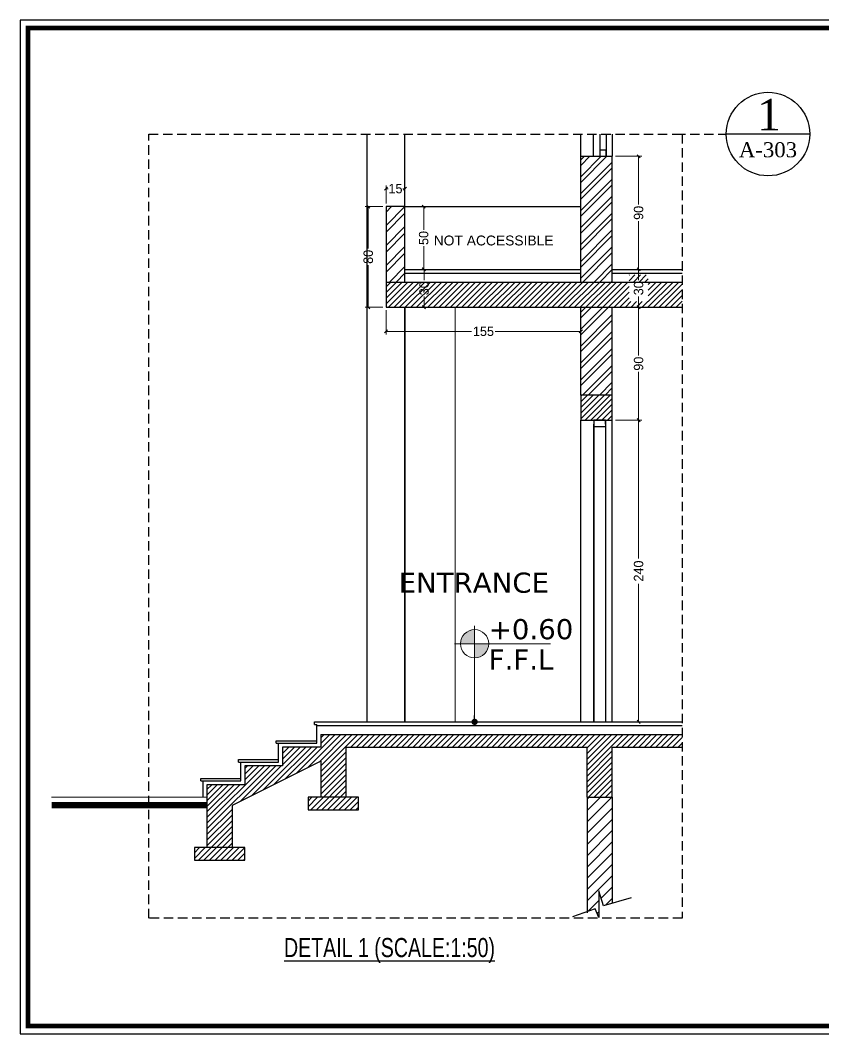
# Model space of a CAD drawing. Header units: centimetres. Extents: x 7997 to 116674, y 1017 to 13844.
# Drawn here: x 80337 to 81616, y 9159 to 10772 of the extents above; entities that cross this region are included whole.
import ezdxf
from ezdxf.enums import TextEntityAlignment as Align

# ---------------------------------------------------------------- set-up
doc = ezdxf.new("R2010")
doc.units = ezdxf.units.CM
doc.header["$LTSCALE"] = 200
doc.header["$PDMODE"] = 2
doc.linetypes.add('A-106-Typical Floor Plan$0$HIDDEN', pattern=[0.375, 0.25, -0.125])
doc.linetypes.add('DASHED2', pattern=[0.375, 0.25, -0.125])
for name, color, linetype in [('COL', 1, 'Continuous'), ('DIM', 11, 'Continuous'), ('GRID', 9, 'DASHED2'), ('STEP', 7, 'Continuous'), ('TXT', 6, 'Continuous'), ('WIN', 6, 'Continuous'), ('ZZ', 240, 'Continuous')]:
    doc.layers.add(name, color=color, linetype=linetype)
for name, color, linetype, lineweight in [('HA', 251, 'Continuous', 0), ('HATCH', 8, 'Continuous', 5), ('Level 10', 7, 'Continuous', 0), ('TEXT', 6, 'Continuous', 18), ('WALL', 3, 'Continuous', 25)]:
    doc.layers.add(name, color=color, linetype=linetype, lineweight=lineweight)
doc.styles.add('sheet notes', font='verdana.ttf')
doc.styles.add('STYLE1', font='times.ttf')
doc.styles.add('style8', font='swisscl.ttf', dxfattribs={"width": 0.8})
doc.styles.add('T2', font='')
doc.styles.add('XX-Y7-301$0$ARIAL-', font='arial.ttf')
doc.styles.get('T2').set_extended_font_data('Elisia')
doc.dimstyles.new('2ND', dxfattribs={"dimtxt": 15, "dimasz": 5, "dimexe": 5, "dimexo": 5, "dimgap": 1, "dimtad": 0, "dimdec": 0, "dimlfac": 0.5, "dimdsep": 46, "dimtxsty": 'T2', "dimblk1": 'OBLIQUE', "dimblk2": 'OBLIQUE', "dimsah": 1, "dimcen": 0.09, "dimclrd": 4, "dimclre": 4, "dimclrt": 6, "dimadec": 0, "dimazin": 0, "dimtfac": 1, "dimtdec": 0, "dimtofl": 0, "dimtmove": 1, "dimatfit": 2, "dimldrblk": 'OPEN30', "dimfxl": 0, "dimtolj": 1, "dimtzin": 0, "dimlwd": 5, "dimlwe": 5, "dimarcsym": 0})
doc.dimstyles.new('NORMAL', dxfattribs={"dimtxt": 18, "dimasz": 5, "dimexe": 5, "dimexo": 5, "dimgap": 1, "dimtad": 0, "dimdec": 0, "dimdsep": 46, "dimtxsty": 'T2', "dimblk1": 'OBLIQUE', "dimblk2": 'OBLIQUE', "dimsah": 1, "dimcen": 0.09, "dimclrd": 4, "dimclre": 4, "dimclrt": 6, "dimadec": 0, "dimazin": 0, "dimtfac": 1, "dimtdec": 0, "dimtofl": 0, "dimtmove": 1, "dimatfit": 2, "dimldrblk": 'OPEN30', "dimfxl": 0, "dimtolj": 1, "dimtzin": 0, "dimlwd": 5, "dimlwe": 5, "dimarcsym": 0})

# ---------------------------------------------------------------- blocks, each defined once
blk = doc.blocks.new('_OBLIQUE')
at = {"color": 0, "linetype": 'ByBlock'}
blk.add_line((-0.5, -0.5), (0.5, 0.5), dxfattribs=at)
blk = doc.blocks.new('*D721')
at = {"layer": 'Defpoints', "color": 0, "transparency": 16777216}
for p in [(81279, 10135.6), (81320.9, 10135.6), (81279, 9655.6)]:
    blk.add_point(p, dxfattribs=at)
at = {"layer": 'DIM', "color": 4, "lineweight": 5, "transparency": 16777216}
for p, q in [((81284, 10135.6), (81325.9, 10135.6)), ((81320.9, 10135.6), (81320.9, 9915.8)), ((81320.9, 9655.6), (81320.9, 9875.3)), ((81284, 9655.6), (81325.9, 9655.6))]:
    blk.add_line(p, q, dxfattribs=at)
at = {"layer": 'DIM', "color": 4, "lineweight": 5, "transparency": 16777216, "xscale": 5, "yscale": 5, "zscale": 5}
for p, rotation in [((81320.9, 10135.6), 90), ((81320.9, 9655.6), 270)]:
    blk.add_blockref('_OBLIQUE', p, dxfattribs=dict(at, rotation=rotation))
at = {"layer": 'DIM', "color": 6, "transparency": 16777216, "insert": (81320.9, 9895.6), "char_height": 15, "attachment_point": 5, "rotation": 90, "style": 'T2'}
blk.add_mtext('\\A1;240', dxfattribs=at)
blk = doc.blocks.new('_Open30')
at = {"color": 0, "linetype": 'ByBlock', "lineweight": -2}
for p, q in [((-1, 0.27), (0, 0)), ((0, 0), (-1, -0.27)), ((0, 0), (-1, 0))]:
    blk.add_line(p, q, dxfattribs=at)
blk = doc.blocks.new('*D722')
at = {"layer": 'Defpoints', "color": 0, "transparency": 16777216}
for p in [(81279, 10315.6), (81320.9, 10315.6), (81279, 10135.6)]:
    blk.add_point(p, dxfattribs=at)
at = {"layer": 'DIM', "color": 4, "lineweight": 5, "transparency": 16777216}
for p, q in [((81284, 10315.6), (81325.9, 10315.6)), ((81320.9, 10315.6), (81320.9, 10238.7)), ((81320.9, 10135.6), (81320.9, 10212.4)), ((81284, 10135.6), (81325.9, 10135.6))]:
    blk.add_line(p, q, dxfattribs=at)
at = {"layer": 'DIM', "color": 4, "lineweight": 5, "transparency": 16777216, "xscale": 5, "yscale": 5, "zscale": 5}
for p, rotation in [((81320.9, 10315.6), 90), ((81320.9, 10135.6), 270)]:
    blk.add_blockref('_OBLIQUE', p, dxfattribs=dict(at, rotation=rotation))
at = {"layer": 'DIM', "color": 6, "transparency": 16777216, "insert": (81320.9, 10225.6), "char_height": 15, "attachment_point": 5, "rotation": 90, "style": 'T2'}
blk.add_mtext('\\A1;90', dxfattribs=at)
blk = doc.blocks.new('*D723')
at = {"layer": 'Defpoints', "color": 0, "transparency": 16777216}
for p in [(81279, 10375.6), (81320.9, 10375.6), (81279, 10315.6)]:
    blk.add_point(p, dxfattribs=at)
at = {"layer": 'DIM', "color": 4, "lineweight": 5, "transparency": 16777216}
for p, q in [((81284, 10375.6), (81325.9, 10375.6)), ((81320.9, 10375.6), (81320.9, 10358.7)), ((81320.9, 10315.6), (81320.9, 10332.4)), ((81284, 10315.6), (81325.9, 10315.6))]:
    blk.add_line(p, q, dxfattribs=at)
at = {"layer": 'DIM', "color": 4, "lineweight": 5, "transparency": 16777216, "xscale": 5, "yscale": 5, "zscale": 5}
for p, rotation in [((81320.9, 10375.6), 90), ((81320.9, 10315.6), 270)]:
    blk.add_blockref('_OBLIQUE', p, dxfattribs=dict(at, rotation=rotation))
at = {"layer": 'DIM', "color": 6, "transparency": 16777216, "insert": (81320.9, 10345.6), "char_height": 15, "attachment_point": 5, "rotation": 90, "style": 'T2'}
blk.add_mtext('\\A1;30', dxfattribs=at)
blk = doc.blocks.new('*D724')
at = {"layer": 'Defpoints', "color": 0, "transparency": 16777216}
for p in [(81279, 10555.6), (81320.9, 10555.6), (81279, 10375.6)]:
    blk.add_point(p, dxfattribs=at)
at = {"layer": 'DIM', "color": 4, "lineweight": 5, "transparency": 16777216}
for p, q in [((81284, 10555.6), (81325.9, 10555.6)), ((81320.9, 10555.6), (81320.9, 10478.7)), ((81320.9, 10375.6), (81320.9, 10452.4)), ((81284, 10375.6), (81325.9, 10375.6))]:
    blk.add_line(p, q, dxfattribs=at)
at = {"layer": 'DIM', "color": 4, "lineweight": 5, "transparency": 16777216, "xscale": 5, "yscale": 5, "zscale": 5}
for p, rotation in [((81320.9, 10555.6), 90), ((81320.9, 10375.6), 270)]:
    blk.add_blockref('_OBLIQUE', p, dxfattribs=dict(at, rotation=rotation))
at = {"layer": 'DIM', "color": 6, "transparency": 16777216, "insert": (81320.9, 10465.6), "char_height": 15, "attachment_point": 5, "rotation": 90, "style": 'T2'}
blk.add_mtext('\\A1;90', dxfattribs=at)
blk = doc.blocks.new('SDF')
at = {"layer": 'TEXT'}
h = blk.add_hatch(color=256, dxfattribs=at)
h.paths.add_polyline_path([(0, 0.05), (-11.25, 0.05, -0.414214), (0, 11.3)])
h.paths.add_polyline_path([(0, 0.05), (11.25, 0.05, -0.414214), (0, -11.2)])
for p, q in [((0, -14.21), (0, 14.21)), ((-16.06, 0.05), (60.5, 0.05))]:
    blk.add_line(p, q, dxfattribs=at)
blk.add_circle((0, 0.05), 11.25, dxfattribs=at)
blk = doc.blocks.new('DOT')
at = {"color": 0, "linetype": 'ByBlock'}
blk.add_line((-0.5, 0), (-1, 0), dxfattribs=at)
at = {"color": 0, "linetype": 'ByBlock', "const_width": 0.5}
blk.add_lwpolyline([(-0.25, 0, 1), (0.25, 0, 1)], format="xyb", close=True, dxfattribs=at)
blk = doc.blocks.new('*D748')
at = {"layer": 'Defpoints', "color": 0, "ltscale": 150, "transparency": 16777216}
for p in [(80919, 10475.6), (80890.7, 10315.6), (80919, 10315.6)]:
    blk.add_point(p, dxfattribs=at)
at = {"layer": 'DIM', "color": 4, "lineweight": 5, "ltscale": 150, "transparency": 16777216}
for p, q in [((80914, 10475.6), (80885.7, 10475.6)), ((80890.7, 10475.6), (80890.7, 10408.7)), ((80890.7, 10315.6), (80890.7, 10382.4)), ((80914, 10315.6), (80885.7, 10315.6))]:
    blk.add_line(p, q, dxfattribs=at)
at = {"layer": 'DIM', "color": 4, "lineweight": 5, "ltscale": 150, "transparency": 16777216, "xscale": 5, "yscale": 5, "zscale": 5}
for p, rotation in [((80890.7, 10475.6), 90), ((80890.7, 10315.6), 270)]:
    blk.add_blockref('_OBLIQUE', p, dxfattribs=dict(at, rotation=rotation))
at = {"layer": 'DIM', "color": 6, "ltscale": 150, "transparency": 16777216, "insert": (80890.7, 10395.6), "char_height": 15, "attachment_point": 5, "rotation": 90, "style": 'T2'}
blk.add_mtext('\\A1;80', dxfattribs=at)
blk = doc.blocks.new('*D749')
at = {"layer": 'Defpoints', "color": 0, "ltscale": 150, "transparency": 16777216}
for p in [(80949, 10504.1), (80919, 10475.6), (80949, 10475.6)]:
    blk.add_point(p, dxfattribs=at)
at = {"layer": 'DIM', "color": 4, "lineweight": 5, "ltscale": 150, "transparency": 16777216}
for p, q in [((80919, 10480.6), (80919, 10509.1)), ((80919, 10504.1), (80922.3, 10504.1)), ((80949, 10504.1), (80945.7, 10504.1)), ((80949, 10480.6), (80949, 10509.1))]:
    blk.add_line(p, q, dxfattribs=at)
at = {"layer": 'DIM', "color": 4, "lineweight": 5, "ltscale": 150, "transparency": 16777216, "xscale": 5, "yscale": 5, "zscale": 5, "rotation": 180}
blk.add_blockref('_OBLIQUE', (80919, 10504.1), dxfattribs=at)
at = {"layer": 'DIM', "color": 4, "lineweight": 5, "ltscale": 150, "transparency": 16777216, "xscale": 5, "yscale": 5, "zscale": 5}
blk.add_blockref('_OBLIQUE', (80949, 10504.1), dxfattribs=at)
at = {"layer": 'DIM', "color": 6, "ltscale": 150, "transparency": 16777216, "insert": (80934, 10504.1), "char_height": 15, "attachment_point": 5, "style": 'T2'}
blk.add_mtext('\\A1;15', dxfattribs=at)
blk = doc.blocks.new('*D750')
at = {"layer": 'Defpoints', "color": 0, "ltscale": 150, "transparency": 16777216}
for p in [(80949, 10475.6), (80978.9, 10475.6), (80949, 10375.6)]:
    blk.add_point(p, dxfattribs=at)
at = {"layer": 'DIM', "color": 4, "lineweight": 5, "ltscale": 150, "transparency": 16777216}
for p, q in [((80954, 10475.6), (80983.9, 10475.6)), ((80978.9, 10475.6), (80978.9, 10438.7)), ((80978.9, 10375.6), (80978.9, 10412.4)), ((80954, 10375.6), (80983.9, 10375.6))]:
    blk.add_line(p, q, dxfattribs=at)
at = {"layer": 'DIM', "color": 4, "lineweight": 5, "ltscale": 150, "transparency": 16777216, "xscale": 5, "yscale": 5, "zscale": 5}
for p, rotation in [((80978.9, 10475.6), 90), ((80978.9, 10375.6), 270)]:
    blk.add_blockref('_OBLIQUE', p, dxfattribs=dict(at, rotation=rotation))
at = {"layer": 'DIM', "color": 6, "ltscale": 150, "transparency": 16777216, "insert": (80978.9, 10425.6), "char_height": 15, "attachment_point": 5, "rotation": 90, "style": 'T2'}
blk.add_mtext('\\A1;50', dxfattribs=at)
blk = doc.blocks.new('*D751')
at = {"layer": 'Defpoints', "color": 0, "ltscale": 150, "transparency": 16777216}
for p in [(80949, 10375.6), (80949.7, 10315.6), (80979.5, 10315.6)]:
    blk.add_point(p, dxfattribs=at)
at = {"layer": 'DIM', "color": 4, "lineweight": 5, "ltscale": 150, "transparency": 16777216}
for p, q in [((80954, 10375.6), (80984.5, 10375.6)), ((80979.5, 10375.6), (80979.5, 10358.7)), ((80979.5, 10315.6), (80979.5, 10332.4)), ((80954.7, 10315.6), (80984.5, 10315.6))]:
    blk.add_line(p, q, dxfattribs=at)
at = {"layer": 'DIM', "color": 4, "lineweight": 5, "ltscale": 150, "transparency": 16777216, "xscale": 5, "yscale": 5, "zscale": 5}
for p, rotation in [((80979.5, 10375.6), 90), ((80979.5, 10315.6), 270)]:
    blk.add_blockref('_OBLIQUE', p, dxfattribs=dict(at, rotation=rotation))
at = {"layer": 'DIM', "color": 6, "ltscale": 150, "transparency": 16777216, "insert": (80979.5, 10345.6), "char_height": 15, "attachment_point": 5, "rotation": 90, "style": 'T2'}
blk.add_mtext('\\A1;30', dxfattribs=at)
blk = doc.blocks.new('*D752')
at = {"layer": 'Defpoints', "color": 0, "ltscale": 150, "transparency": 16777216}
for p in [(80919, 10315.6), (81229, 10315.6), (81229, 10277)]:
    blk.add_point(p, dxfattribs=at)
at = {"layer": 'DIM', "color": 4, "lineweight": 5, "ltscale": 150, "transparency": 16777216}
for p, q in [((80919, 10310.6), (80919, 10272)), ((81229, 10310.6), (81229, 10272)), ((80919, 10277), (81055.2, 10277)), ((81229, 10277), (81092.9, 10277))]:
    blk.add_line(p, q, dxfattribs=at)
at = {"layer": 'DIM', "color": 4, "lineweight": 5, "ltscale": 150, "transparency": 16777216, "xscale": 5, "yscale": 5, "zscale": 5, "rotation": 180}
blk.add_blockref('_OBLIQUE', (80919, 10277), dxfattribs=at)
at = {"layer": 'DIM', "color": 4, "lineweight": 5, "ltscale": 150, "transparency": 16777216, "xscale": 5, "yscale": 5, "zscale": 5}
blk.add_blockref('_OBLIQUE', (81229, 10277), dxfattribs=at)
at = {"layer": 'DIM', "color": 6, "ltscale": 150, "transparency": 16777216, "insert": (81074, 10277), "char_height": 15, "attachment_point": 5, "style": 'T2'}
blk.add_mtext('\\A1;155', dxfattribs=at)
blk = doc.blocks.new('08-TITLE SHEET-selattin', base_point=(45714.8, -203081.4))
at = {"color": 0}
blk.add_lwpolyline([(51244.8, -203081.4), (45714.8, -203081.4), (45714.8, -206921.4), (51244.8, -206921.4)], close=True, dxfattribs=at)
at = {"color": 0, "linetype": 'ByBlock', "const_width": 17}
blk.add_lwpolyline([(45744.3, -206891.9), (51215.3, -206891.9), (51215.3, -203110.8), (45744.3, -203110.8)], close=True, dxfattribs=at)
at = {"layer": 'HA', "ltscale": 1.2}
blk.add_lwpolyline([(45714.8, -203081.4), (51244.8, -203081.4), (51244.8, -206921.4), (45714.8, -206921.4)], close=True, dxfattribs=at)

msp = doc.modelspace()

# ---------------------------------------------------------------- hatches: boundary and pattern name
at = {"layer": 'DIM'}
h = msp.add_hatch(dxfattribs=at)
h.set_pattern_fill('ANSI31', color=8, scale=2)
h.set_pattern_definition([(45, (-25327.881, 6773.1446), (-4.49012806, 4.49012806), [])])
h.paths.add_polyline_path([(81279.0321, 10175.5559), (81229.0321, 10175.5559), (81229.0321, 10135.5559), (81279.0321, 10135.5559)])
h = msp.add_hatch(dxfattribs=at)
h.set_pattern_fill('ANSI31', color=8, scale=4)
h.set_pattern_definition([(45, (-26307.881, 6713.145), (-8.9802561, 8.9802561), [])])
h.paths.add_polyline_path([(81279.0321, 9535.5559), (81239.0321, 9535.5559), (81239.0321, 9354.3356), (81251.8677, 9357.7878), (81257.7705, 9344.3425), (81257.7705, 9386.8601), (81264.8187, 9362.8616), (81279.0321, 9367.036)])
at = {"layer": 'HATCH'}
h = msp.add_hatch(dxfattribs=at)
h.set_pattern_fill('ANSI32', color=8, scale=2)
h.set_pattern_definition([(45, (-68128.677, -9734.434), (-13.4703842, 13.4703842), []), (45, (-68119.697, -9734.434), (-13.4703842, 13.4703842), [])])
h.paths.add_polyline_path([(81279.0321, 10555.5559), (81229.0321, 10555.5559), (81229.0321, 10355.5559), (81279.0321, 10355.5559)])
h.paths.add_polyline_path([(81279.0321, 10315.5559), (81229.0321, 10315.5559), (81229.0321, 10175.5559), (81279.0321, 10175.5559)])
h = msp.add_hatch(dxfattribs=at)
h.set_pattern_fill('ANSI32', color=8, scale=60)
h.set_pattern_definition([(45, (-44114.127, -19319.103), (-15.9099026, 15.9099026), []), (45, (-44103.52, -19319.103), (-15.9099026, 15.9099026), [])])
h.paths.add_polyline_path([(80949.0321, 10475.5559), (80919.0321, 10475.5559), (80919.0321, 10355.5559), (80949.0321, 10355.5559)])
h = msp.add_hatch(dxfattribs=at)
h.set_pattern_fill('ANSI31', color=8, scale=2)
h.set_pattern_definition([(45, (-68128.677, -9734.4335), (-4.49012806, 4.49012806), [])])
h.paths.add_polyline_path([(81335.9095, 10324.3654), (81335.9095, 10366.7463), (81305.9095, 10366.7463), (81305.9095, 10324.3654)])
h.paths.add_polyline_path([(81390.2743, 10355.5559), (80919.0321, 10355.5559), (80919.0321, 10315.5559), (81390.2743, 10315.5559)])
h = msp.add_hatch(dxfattribs=at)
h.set_pattern_fill('ANSI31', color=8, scale=2)
h.set_pattern_definition([(45, (-68128.677, -9674.4335), (-4.49012806, 4.49012806), [])])
h.paths.add_polyline_path([(81239.0321, 9535.5559), (81279.0321, 9535.5559), (81279.0321, 9615.5559), (81390.2743, 9615.5559), (81390.2743, 9635.5559), (80815.0321, 9635.5559), (80815.0321, 9615.5559), (80754.0321, 9615.5559), (80754.0321, 9585.5559), (80694.0321, 9585.5559), (80694.0321, 9555.5559), (80634.0321, 9555.5559), (80634.0321, 9455.5559), (80674.0321, 9455.5559), (80674.0321, 9522.6781), (80815.0321, 9593.0339), (80815.0321, 9535.5559), (80855.0321, 9535.5559), (80855.0321, 9615.5559), (81239.0321, 9615.5559)])
h.paths.add_polyline_path([(80875.0321, 9515.5559), (80875.0321, 9535.5559), (80795.0321, 9535.5559), (80795.0321, 9515.5559)], flags=17)
h.paths.add_polyline_path([(80614.0321, 9435.5559), (80694.0321, 9435.5559), (80694.0321, 9455.5559), (80614.0321, 9455.5559)])

# ---------------------------------------------------------------- linework, layer by layer
at = {"linetype": 'Continuous'}
msp.add_lwpolyline([(80336.8987, 9159.2841), (82659.4987, 9159.2841), (82659.4987, 10772.0841), (80336.8987, 10772.0841)], close=True, dxfattribs=at)
at = {"layer": 'COL'}
for p, q in [((80919.0321, 10355.5559), (81390.2743, 10355.5559)), ((80919.0321, 10355.5559), (80919.0321, 10315.5559)), ((80919.0321, 10315.5559), (81390.2743, 10315.5559)), ((80815.0321, 9635.5559), (81390.2743, 9635.5559)), ((80815.0321, 9635.5559), (80815.0321, 9615.5559)), ((80815.0321, 9615.5559), (80754.0321, 9615.5559)), ((80754.0321, 9615.5559), (80754.0321, 9585.5559)), ((80855.0321, 9615.5559), (81239.0321, 9615.5559)), ((80855.0321, 9615.5559), (80855.0321, 9535.5559)), ((81239.0321, 9535.5559), (81239.0321, 9615.5559)), ((81279.0321, 9535.5559), (81279.0321, 9615.5559)), ((81279.0321, 9615.5559), (81390.2743, 9615.5559)), ((80815.0321, 9593.0339), (80674.0321, 9522.6781)), ((80754.0321, 9585.5559), (80694.0321, 9585.5559)), ((80694.0321, 9585.5559), (80694.0321, 9555.5559)), ((80815.0321, 9593.0339), (80815.0321, 9535.5559)), ((80694.0321, 9555.5559), (80634.0321, 9555.5559)), ((80634.0321, 9555.5559), (80634.0321, 9455.5559)), ((81239.0321, 9535.5559), (81279.0321, 9535.5559)), ((80674.0321, 9522.6781), (80674.0321, 9455.5559))]:
    msp.add_line(p, q, dxfattribs=at)
for points in [[(81279.0321, 10175.5559), (81229.0321, 10175.5559), (81229.0321, 10135.5559), (81279.0321, 10135.5559)], [(80795.0321, 9515.5559), (80875.0321, 9515.5559), (80875.0321, 9535.5559), (80795.0321, 9535.5559)], [(80614.0321, 9435.5559), (80694.0321, 9435.5559), (80694.0321, 9455.5559), (80614.0321, 9455.5559)]]:
    msp.add_lwpolyline(points, close=True, dxfattribs=at)
at = {"layer": 'GRID', "linetype": 'Continuous', "ltscale": 150}
msp.add_line((81593.2658, 10590.9644), (81460.3083, 10590.9644), dxfattribs=at)
msp.add_circle((81526.7871, 10590.9644), 66.4787, dxfattribs=at)
at = {"layer": 'HATCH', "color": 8}
msp.add_line((81029.0321, 10315.5559), (81029.0321, 9655.5559), dxfattribs=at)
at = {"layer": 'Level 10'}
msp.add_line((80386.7924, 9535.5559), (80634.0321, 9535.5559), dxfattribs=at)
at = {"layer": 'Level 10', "const_width": 10}
msp.add_lwpolyline([(80634.0321, 9523.0966), (80386.7924, 9523.0966)], dxfattribs=at)
at = {"layer": 'STEP'}
for p, q in [((80949.0321, 10375.5559), (81229.0321, 10375.5559)), ((81279.0321, 10375.5559), (81390.2743, 10375.5559)), ((80949.0321, 10369.5559), (81229.0321, 10369.5559)), ((81279.0321, 10369.5559), (81390.2743, 10369.5559)), ((80805.0321, 9655.5559), (81390.2743, 9655.5559)), ((80805.0321, 9651.5559), (80805.0321, 9655.5559)), ((80805.0321, 9651.5559), (80809.0321, 9651.5559)), ((80809.0321, 9621.5559), (80809.0321, 9651.5559)), ((80809.0321, 9649.5559), (81390.2743, 9649.5559)), ((80744.0321, 9621.5559), (80744.0321, 9625.5559)), ((80744.0321, 9625.5559), (80809.0321, 9625.5559)), ((80744.0321, 9621.5559), (80809.0321, 9621.5559)), ((80748.0321, 9591.5559), (80748.0321, 9621.5559)), ((80684.0321, 9591.5559), (80684.0321, 9595.5559)), ((80684.0321, 9595.5559), (80748.0321, 9595.5559)), ((80684.0321, 9591.5559), (80748.0321, 9591.5559)), ((80688.0321, 9561.5559), (80688.0321, 9591.5559)), ((80624.0321, 9561.5559), (80624.0321, 9565.5559)), ((80624.0321, 9565.5559), (80688.0321, 9565.5559)), ((80624.0321, 9561.5559), (80688.0321, 9561.5559)), ((80628.0321, 9535.5559), (80628.0321, 9561.5559))]:
    msp.add_line(p, q, dxfattribs=at)
at = {"layer": 'WALL', "color": 8, "linetype": 'A-106-Typical Floor Plan$0$HIDDEN', "ltscale": 0.3}
msp.add_line((81380.2743, 10590.9644), (81460.3083, 10590.9644), dxfattribs=at)
at = {"layer": 'WALL'}
for p, q in [((81229.0321, 10355.5559), (81229.0321, 10555.5559)), ((81229.0321, 10555.5559), (81279.0321, 10555.5559)), ((81279.0321, 10355.5559), (81279.0321, 10555.5559)), ((80919.0321, 10475.5559), (80919.0321, 10355.5559)), ((80949.0321, 10475.5559), (80919.0321, 10475.5559)), ((80949.0321, 10355.5559), (80949.0321, 10475.5559)), ((81229.0321, 10175.5559), (81229.0321, 10315.5559)), ((81279.0321, 10175.5559), (81279.0321, 10315.5559)), ((81239.0321, 9535.5559), (81239.0321, 9351.646)), ((81279.0321, 9535.5559), (81279.0321, 9367.036))]:
    msp.add_line(p, q, dxfattribs=at)
at = {"layer": 'WALL', "ltscale": 150}
msp.add_line((80949.0321, 10315.5559), (80949.0321, 9655.5559), dxfattribs=at)
at = {"layer": 'WALL', "color": 8, "linetype": 'A-106-Typical Floor Plan$0$HIDDEN', "ltscale": 0.3}
msp.add_lwpolyline([(80541.558, 10590.9644), (81390.2743, 10590.9644), (81390.2743, 9343.1186), (80541.558, 9343.1186)], close=True, dxfattribs=at)
at = {"layer": 'WIN'}
for p, q in [((80889.0321, 9655.5559), (80889.0321, 10590.9644)), ((80949.0321, 10475.5559), (80949.0321, 10590.9644)), ((81229.0321, 10555.5559), (81229.0321, 10590.9644)), ((81249.0321, 10555.5559), (81249.0321, 10590.9644)), ((81259.0321, 10590.9644), (81259.0321, 10565.5559)), ((81259.0321, 10590.9644), (81259.0321, 10555.5559)), ((81269.0321, 10590.9644), (81269.0321, 10555.5559)), ((81279.0321, 10590.9644), (81279.0321, 10555.5559)), ((80949.0321, 10475.5559), (81229.0321, 10475.5559)), ((80949.0321, 9655.5559), (80949.0321, 10315.5559)), ((81229.0321, 9655.5559), (81229.0321, 10135.5559)), ((81268.2335, 10135.5559), (81268.2335, 9655.5559)), ((81279.0321, 9655.5559), (81279.0321, 10135.5559))]:
    msp.add_line(p, q, dxfattribs=at)
msp.add_lwpolyline([(81259.0321, 10555.5559), (81269.0321, 10555.5559), (81269.0321, 10565.5559), (81259.0321, 10565.5559)], close=True, dxfattribs=at)
for points in [[(81249.8307, 10135.5559), (81249.8307, 9655.5559), (81249.8307, 9655.5559), (81249.8307, 10129.5559), (81249.8307, 10129.5559)], [(81268.2335, 10129.5559), (81268.2335, 10135.5559), (81249.8307, 10135.5559)], [(81249.8307, 10125.5559), (81268.2335, 10125.5559)], [(81308.8194, 9375.7844), (81264.8187, 9362.8616), (81257.7705, 9386.8601), (81257.7705, 9344.3425), (81251.8677, 9357.7878), (81215.6502, 9345.3573)]]:
    msp.add_lwpolyline(points, dxfattribs=at)

# ---------------------------------------------------------------- block references
at = {"layer": 'DIM', "color": 0, "linetype": 'Continuous', "xscale": 0.420000000000001, "yscale": 0.420000000000001, "zscale": 0.420000000000001}
msp.add_blockref('08-TITLE SHEET-selattin', (80336.8987, 10772.0841), dxfattribs=at)
at = {"layer": 'DIM', "xscale": 2, "yscale": 2, "zscale": 2}
msp.add_blockref('SDF', (81059.9291, 9779.8162), dxfattribs=at)

# ---------------------------------------------------------------- texts
at = {"layer": 'DIM', "color": 7, "linetype": 'ByBlock', "style": 'STYLE1'}
for s, height, p in [('1', 50, (81509.4186, 10596.8837)), ('A-303', 24, (81480.4408, 10554.0742))]:
    msp.add_text(s, height=height, dxfattribs=at).set_placement(p)
at = {"layer": 'TEXT', "style": 'sheet notes'}
for s, p in [('ENTRANCE', (80938.7999, 9861.0523)), ('+0.60', (81082.2548, 9787.086)), ('F.F.L', (81082.2548, 9738.8712))]:
    msp.add_text(s, height=32.07305, dxfattribs=at).set_placement(p)
at = {"layer": 'TXT', "style": 'XX-Y7-301$0$ARIAL-'}
msp.add_text('NOT ACCESSIBLE', height=15.75, dxfattribs=at).set_placement((80994.822, 10413.7441))
at = {"layer": 'ZZ', "color": 7, "style": 'style8'}
msp.add_text('%%UDETAIL 1 (SCALE:1:50)', height=30.375, dxfattribs=at).set_placement((80924.4884, 9296.4162), align=Align.MIDDLE_CENTER)

# ---------------------------------------------------------------- dimensions: what is measured, and where the dimension line sits
at = {"layer": 'DIM'}
for base, p1, p2, picture, middle in [((81320.9095, 10555.5559), (81279.0321, 10375.5559), (81279.0321, 10555.5559), '*D724', (81320.9095, 10465.5559)), ((81320.9095, 10375.5559), (81279.0321, 10315.5559), (81279.0321, 10375.5559), '*D723', (81320.9095, 10345.5559)), ((81320.9095, 10315.5559), (81279.0321, 10135.5559), (81279.0321, 10315.5559), '*D722', (81320.9095, 10225.5559)), ((81320.9095, 10135.5559), (81279.0321, 9655.5559), (81279.0321, 10135.5559), '*D721', (81320.9095, 9895.5559))]:
    dim = msp.add_linear_dim(base=base, p1=p1, p2=p2, angle=90, dimstyle='2ND', dxfattribs=at)
    dim.commit()
    dim.dimension.update_dxf_attribs({"geometry": picture, "text_midpoint": middle})
at = {"layer": 'DIM', "ltscale": 150}
for base, p1, p2, picture, middle in [((80949.0321, 10504.0623), (80919.0321, 10475.5559), (80949.0321, 10475.5559), '*D749', (80934.0321, 10504.0623)), ((81229.0321, 10277.0224), (80919.0321, 10315.5559), (81229.0321, 10315.5559), '*D752', (81074.0321, 10277.0224))]:
    dim = msp.add_linear_dim(base=base, p1=p1, p2=p2, dimstyle='2ND', dxfattribs=at)
    dim.commit()
    dim.dimension.update_dxf_attribs({"geometry": picture, "text_midpoint": middle})
for base, p1, p2, picture, middle in [((80890.7068, 10315.5559), (80919.0321, 10475.5559), (80919.0321, 10315.5559), '*D748', (80890.7068, 10395.5559)), ((80978.853, 10475.5559), (80949.0321, 10375.5559), (80949.0321, 10475.5559), '*D750', (80978.853, 10425.5559)), ((80979.5035, 10315.5559), (80949.0321, 10375.5559), (80949.6825, 10315.5559), '*D751', (80979.5035, 10345.5559))]:
    dim = msp.add_linear_dim(base=base, p1=p1, p2=p2, angle=90, dimstyle='2ND', dxfattribs=at)
    dim.commit()
    dim.dimension.update_dxf_attribs({"geometry": picture, "text_midpoint": middle})

# ---------------------------------------------------------------- leaders
at = {"layer": 'DIM'}
msp.add_leader([(81059.9291, 9655.5559), (81059.9291, 9779.8162)], dimstyle='NORMAL', override={"dimasz": 10, "dimgap": 1, "dimtad": 0, "dimldrblk": 'Dot'}, dxfattribs=at)

doc.saveas('drawing.dxf')
